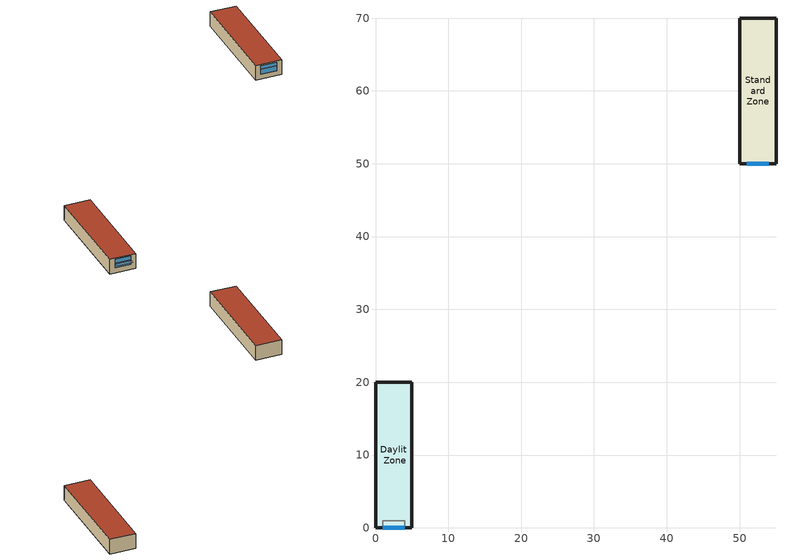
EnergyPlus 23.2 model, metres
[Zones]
Daylit Zone
 floor adiabatic (FLOOR SLAB 8 IN): 0,0 0,20 5,20 5,0 z0
 wall outside (EXTWALL80): 5,0 5,20 0,20 0,0 5,0 z0:3
 wall adiabatic (Shelf): 1,0 4,0 4,1 1,1 z2
 window (Standard Window): 1,0 4,0 z1:2; 1,0 4,0 z2:2.8
 roof outside (ROOF): 0,20 0,0 5,0 5,20 z3
Standard Zone
 floor adiabatic (FLOOR SLAB 8 IN): 50,50 50,70 55,70 55,50 z0
 wall outside (EXTWALL80): 55,50 55,70 50,70 50,50 55,50 z0:3
 window (Standard Window): 51,50 54,50 z1:2; 51,50 54,50 z2:2.8
 roof outside (ROOF): 50,70 50,50 55,50 55,70 z3
shading: 1,0 1,-1 4,-1 4,0 z2
[Building]
Daylighting Shelf Example: Loads convergence tolerance value=0.04; Maximum number of warmup days=25; Minimum number of warmup days=6; North axis=0; Solar distribution=FullInteriorAndExterior; Temperature convergence tolerance value=0.04; Terrain=Suburbs
[Site:Location]
CHICAGO_IL_USA_WMO_725300: Elevation=190; Latitude=42; Longitude=-87.88; Time zone=-6
[SizingPeriod:DesignDay] Barometric pressure=99063; Day of month=21; Daylight saving time indicator=No; Humidity condition type=WetBulb; Rain indicator=No; Snow indicator=No; Solar model indicator=ASHRAEClearSky
Name | Daily dry bulb temperature range | Day type | Maximum dry bulb temperature | Month | Sky clearness | Wetbulb or dewpoint at maximum dry bulb | Wind direction | Wind speed
CHICAGO Ann Clg 1% Condns DB=>MWB | 10.7 | SummerDesignDay | 31.5 | 7 | 1 | 23 | 230 | 5.3
CHICAGO Ann Htg 99% Condns DB | 0 | WinterDesignDay | -17.3 | 1 | 0 | -17.3 | 270 | 4.9
[Construction]
EXTWALL80: A1 - 1 IN STUCCO, C4 - 4 IN COMMON BRICK, E1 - 3 / 4 IN PLASTER OR GYP BOARD
FLOOR SLAB 8 IN: C10 - 8 IN HW CONCRETE
ROOF: ROOFING - ASPHALT SHINGLES, E3 - 3 / 8 IN FELT AND MEMBRANE, BB46 - 5 / 8 IN PLYWOOD
SHELF: C12 - 2 IN HW CONCRETE - PAINTED WHITE
STANDARD WINDOW: CLEAR GLASS
[Material] Thermal absorptance=0.9
Name | Conductivity | Density | Roughness | Solar absorptance | Specific heat | Thickness | Visible absorptance
A1 - 1 IN STUCCO | 0.691831 | 1858.142 | Smooth | 0.92 | 836.8 | 0.0253898 | 0.92
BB46 - 5 / 8 IN PLYWOOD | 0.11 | 544.62 | Smooth | 0.3 | 1210 | 0.01 | 0.3
C4 - 4 IN COMMON BRICK | 0.726422 | 1922.216 | Rough | 0.76 | 836.8 | 0.101498 | 0.76
C10 - 8 IN HW CONCRETE | 1.729577 | 2242.585 | MediumRough | 0.65 | 836.8 | 0.203302 | 0.65
C12 - 2 IN HW CONCRETE - PAINTED WHITE | 1.729577 | 2242.585 | MediumRough | 0.3 | 836.8 | 0.0509016 | 0.3
E1 - 3 / 4 IN PLASTER OR GYP BOARD | 0.726422 | 1601.846 | Smooth | 0.3 | 836.8 | 0.01905 | 0.3
E3 - 3 / 8 IN FELT AND MEMBRANE | 0.190253 | 1121.292 | Rough | 0.75 | 1673.6 | 0.00954024 | 0.75
ROOFING - ASPHALT SHINGLES | 0.03 | 1121.29 | VeryRough | 0.7 | 830 | 0.0032 | 0.7
[WindowMaterial:Glazing]
CLEAR GLASS: Back side infrared hemispherical emissivity=0.84; Back side solar reflectance at normal incidence=0.075; Back side visible reflectance at normal incidence=0.081; Conductivity=0.9; Front side infrared hemispherical emissivity=0.84; Front side solar reflectance at normal incidence=0.075; Front side visible reflectance at normal incidence=0.081; Infrared transmittance at normal incidence=0; Optical data type=SpectralAverage; Solar transmittance at normal incidence=0.837; Thickness=0.003; Visible transmittance at normal incidence=0.898
[Daylighting:Controls] Fraction of lights controlled by reference point 1=1; Illuminance setpoint at reference point 1=550; Fraction of lights controlled by reference point 2=0; Illuminance setpoint at reference point 2=0; Daylighting method=SplitFlux; Glare calculation azimuth angle of view direction clockwise from zone y axis=0; Lighting control type=Continuous; Maximum allowable discomfort glare index=20; Minimum input power fraction for continuous or continuousoff dimming control=0.3; Minimum light output fraction for continuous or continuousoff dimming control=0.2; Probability lighting will be reset when needed in manual stepped control=1
Name | Daylighting reference point name 1 | Daylighting reference point name 2 | Glare calculation daylighting reference point | Zone or space
Daylit Zone_DaylCtrl | Daylit Zone_DaylRefPt1 | Daylit Zone_DaylRefPt2 | Daylit Zone_DaylRefPt1 | Daylit Zone
Standard Zone_DaylCtrl | Standard Zone_DaylRefPt1 | Standard Zone_DaylRefPt2 | Standard Zone_DaylRefPt1 | Standard Zone
[DaylightingDevice:Shelf]
Shelf: Inside shelf=Inside Shelf; Outside shelf construction=Shelf; Outside shelf=Outside Shelf; Window=Daylit Upper Window
[Lights] Design level calculation method=LightingLevel; End use subcategory=GeneralLights; Fraction radiant=0.4; Fraction replaceable=1; Fraction visible=0.2; Lighting level=800; Return air fraction=0; Schedule=AlwaysOnSchedule
Name | Zone or zonelist or space or spacelist
Daylit Zone Lights 1 | Daylit Zone
Standard Zone Lights 1 | Standard Zone
[Zone] Ceiling height=Autocalculate; Multiplier=1; Type=1; Volume=Autocalculate
Daylit Zone; Standard Zone
[Schedule:Compact]
AlwaysOnSchedule: THROUGH: 12/31, FOR: AllDays, UNTIL: 24:00, 1
